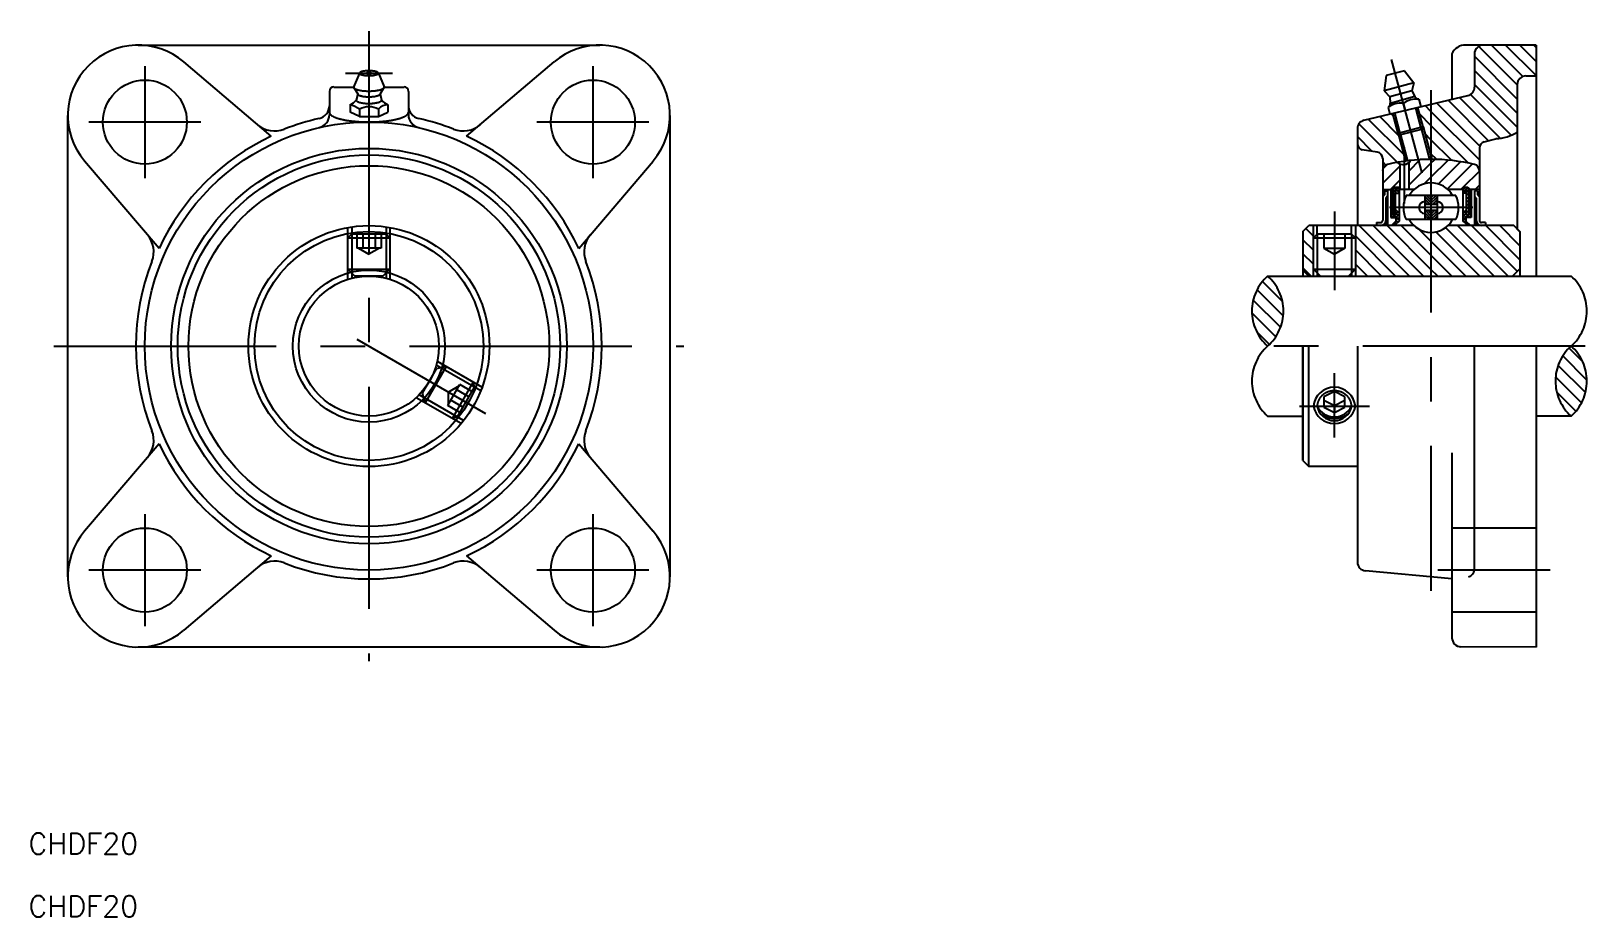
# Model space of a CAD drawing. Extents: x -48 to 174, y -82 to 45.
import ezdxf

# ---------------------------------------------------------------- set-up
doc = ezdxf.new("R2010")
doc.units = 0
for name, pattern in [('CENTER', [50.8, 31.75, -6.35, 6.35, -6.35]), ('DASHED', [19.05, 12.7, -6.35]), ('PHANTOM', [63.5, 31.75, -6.35, 6.35, -6.35, 6.35, -6.35])]:
    doc.linetypes.add(name, pattern=pattern)
doc.layers.get('0').update_dxf_attribs({"linetype": 'CONTINUOUS'})
doc.layers.add('CENTER', color=1, linetype='CENTER')
doc.styles.get("Standard").update_dxf_attribs({"font": 'txt.shx', "height": 3, "bigfont": 'bigfont.shx'})

# ---------------------------------------------------------------- blocks, each defined once
blk = doc.blocks.new('*U2')
at = {"color": 7, "linetype": 'CONTINUOUS'}
blk.add_text('CHDF20', height=3, dxfattribs=at).set_placement((-48.63, -72.57))
blk = doc.blocks.new('*U3')
at = {"color": 7, "linetype": 'CONTINUOUS'}
blk.add_text('CHDF20', height=3, dxfattribs=at).set_placement((-48.63, -81.55))

msp = doc.modelspace()

# ---------------------------------------------------------------- linework, layer by layer
at = {"color": 7, "linetype": 'CONTINUOUS'}
for p, q in [((-32.96, 43), (32.96, 43)), ((166.7, 43), (156.66, 43)), ((166.7, 43), (166.7, 10)), ((-13.96, 29.97), (-26.44, 40.6)), ((13.96, 29.97), (26.44, 40.6)), ((154.7, 41.74), (154.7, 35.26)), ((157.91, 41.74), (157.91, 37.01)), ((-1.35, 38.99), (-2.2, 37.01)), ((1.35, 38.99), (2.2, 37.02)), ((145.29, 38.64), (145, 36.45)), ((147.91, 39.34), (145.29, 38.64)), ((147.91, 39.34), (149.26, 37.59)), ((165.27, 38.61), (166.7, 38.61)), ((-5.65, 36.39), (-5.65, 33.05)), ((-5.02, 37.01), (-2.2, 37.01)), ((-2.2, 37.01), (-1.6, 36.04)), ((-1.6, 36.04), (-1.82, 35.15)), ((2.2, 37.01), (1.6, 36.04)), ((1.6, 36.04), (1.82, 35.15)), ((2.2, 37.01), (5.02, 37.01)), ((5.65, 36.39), (5.65, 33.05)), ((142.13, 32.26), (156.98, 35.8)), ((149.26, 37.59), (145, 36.45)), ((145, 36.45), (145.82, 35.62)), ((148.96, 36.46), (145.82, 35.62)), ((145.82, 35.62), (145.86, 34.69)), ((149.39, 35.64), (145.86, 34.66)), ((149.26, 37.59), (148.96, 36.46)), ((148.96, 36.46), (149.39, 35.64)), ((164.02, 37.35), (164.02, 16.74)), ((-2.7, 34.47), (-2.7, 33.42)), ((-1.36, 32.81), (-2.7, 33.42)), ((-1.36, 33.86), (-1.36, 32.81)), ((1.36, 33.86), (1.36, 32.81)), ((1.36, 32.81), (2.7, 33.42)), ((2.7, 34.47), (2.7, 33.42)), ((145.63, 34.16), (145.56, 34.09)), ((145.56, 34.09), (145.81, 33.14)), ((147.76, 34.66), (148.03, 33.67)), ((150.57, 31.33), (149.83, 34.1)), ((149.86, 35.29), (149.95, 35.27)), ((149.95, 35.27), (150.24, 34.2)), ((-43, -32.96), (-43, 32.96)), ((-1.36, 32.81), (1.36, 32.81)), ((43, 32.96), (43, -32.96)), ((146.99, 30.38), (146.23, 33.24)), ((150.57, 31.33), (146.99, 30.38)), ((150.57, 31.33), (150.36, 30.96)), ((141.2, 31.05), (141.2, 17.21)), ((146.99, 30.38), (147.36, 30.16)), ((150.36, 30.96), (147.36, 30.16)), ((147.36, 30.16), (148.35, 26.47)), ((150.36, 30.96), (151.51, 26.68)), ((159.31, 29.18), (160.98, 29.63)), ((144, 27.71), (141.87, 28.05)), ((144.8, 26.78), (144.8, 25.07)), ((158.61, 28.28), (158.61, 25.07)), ((-29.97, 13.96), (-40.6, 26.44)), ((29.97, 13.96), (40.6, 26.44)), ((144.8, 25.07), (144.8, 17.95)), ((147.24, 26.04), (147.24, 22.38)), ((148.53, 26.22), (148.53, 22.38)), ((158.61, 25.07), (158.61, 17.95)), ((144.8, 22.38), (146.12, 22.38)), ((146.44, 22.7), (145.96, 22.22)), ((145.96, 22.22), (145.96, 18.57)), ((146.44, 22.7), (147.14, 22.7)), ((147.14, 22.7), (147.14, 21.87)), ((147.14, 22.44), (147.14, 18.31)), ((149.28, 22.38), (147.14, 22.38)), ((156.26, 22.38), (154.13, 22.38)), ((156.26, 22.7), (156.96, 22.7)), ((156.26, 22.7), (156.26, 21.87)), ((156.26, 22.44), (156.26, 18.31)), ((156.96, 22.7), (157.44, 22.22)), ((158.61, 22.38), (157.29, 22.38)), ((157.44, 22.22), (157.44, 18.57)), ((145.07, 21.59), (144.8, 21.31)), ((144.8, 21.31), (144.8, 17.95)), ((145.07, 22.18), (145.51, 22.18)), ((145.07, 22.18), (145.07, 21.59)), ((145.51, 21.4), (145.24, 21.13)), ((145.24, 21.13), (145.24, 17.21)), ((145.51, 22.18), (145.51, 17.21)), ((146.31, 22.18), (146.31, 18.73)), ((147.14, 22.18), (146.31, 22.18)), ((146.62, 18.73), (146.62, 21.87)), ((146.62, 21.87), (147.14, 21.87)), ((151.7, 21.52), (148.14, 21.52)), ((150.84, 21.52), (150.84, 18.07)), ((152.56, 20.22), (150.84, 20.22)), ((151.7, 21.52), (151.7, 18.07)), ((155.26, 21.52), (151.7, 21.52)), ((152.56, 21.52), (152.56, 18.07)), ((156.26, 22.18), (157.09, 22.18)), ((156.79, 21.87), (156.26, 21.87)), ((156.79, 18.73), (156.79, 21.87)), ((157.09, 22.18), (157.09, 18.73)), ((157.9, 22.18), (157.9, 17.21)), ((158.33, 22.18), (157.9, 22.18)), ((157.9, 21.4), (158.17, 21.13)), ((158.17, 21.13), (158.17, 17.21)), ((158.33, 22.18), (158.33, 21.59)), ((158.33, 21.59), (158.61, 21.31)), ((158.61, 21.31), (158.61, 17.95)), ((145.96, 18.57), (145.96, 18.38)), ((145.96, 18.38), (146.7, 18.38)), ((146.7, 17.86), (146.06, 17.21)), ((146.31, 18.73), (146.62, 18.73)), ((147.14, 17.85), (146.33, 17.21)), ((146.62, 19.52), (147.14, 18.99)), ((146.7, 18.38), (146.7, 17.86)), ((147.14, 18.99), (147.14, 17.85)), ((151.7, 18.07), (148.14, 18.07)), ((152.56, 19.36), (150.84, 19.36)), ((155.26, 18.07), (151.7, 18.07)), ((156.79, 19.52), (156.26, 18.99)), ((156.26, 18.99), (156.26, 17.85)), ((156.26, 17.85), (157.07, 17.21)), ((157.44, 18.38), (156.7, 18.38)), ((156.7, 18.38), (156.7, 17.86)), ((156.7, 17.86), (157.35, 17.21)), ((157.09, 18.73), (156.79, 18.73)), ((157.44, 18.57), (157.44, 18.38)), ((133.4, 16.35), (134.26, 17.21)), ((133.4, 16.35), (133.4, 10)), ((149.28, 17.21), (134.26, 17.21)), ((135.44, 16), (134.9, 15.46)), ((135.44, 16), (135.44, 17.21)), ((140.36, 16), (135.44, 16)), ((140.36, 16), (140.36, 17.21)), ((140.36, 16), (140.9, 15.46)), ((143.93, 17.64), (144.49, 17.64)), ((143.93, 17.64), (143.93, 17.21)), ((163.54, 17.21), (154.13, 17.21)), ((159.48, 17.64), (158.91, 17.64)), ((159.48, 17.64), (159.48, 17.21)), ((163.54, 17.21), (164.4, 16.35)), ((164.4, 16.35), (164.4, 10)), ((134.9, 15.46), (140.9, 15.46)), ((134.9, 11), (134.9, 15.46)), ((140.9, 15.46), (140.9, 11)), ((133.4, 10.86), (134.26, 10)), ((133.4, 10), (166.7, 10)), ((134.9, 11), (140.9, 11)), ((134.9, 11), (135.9, 10)), ((135.44, 10.46), (135.44, 10)), ((140.9, 11), (139.9, 10)), ((140.36, 10.46), (140.36, 10)), ((164.4, 11.06), (163.34, 10)), ((133.4, -16.35), (133.4, 0)), ((133.4, 0), (133.4, -16.35)), ((134.26, -17.21), (134.26, 0)), ((141.2, 0), (141.2, -30.86)), ((157.91, -31.94), (157.91, 0)), ((166.7, 0), (166.7, -43)), ((137.9, -6.5), (136.4, -7.25)), ((139.4, -7.25), (137.9, -6.5)), ((136.4, -7.25), (136.4, -8.75)), ((136.4, -7.75), (137.9, -8.5)), ((136.4, -8.75), (137.9, -9.5)), ((137.9, -8.5), (139.4, -7.75)), ((137.9, -8.5), (137.9, -9.5)), ((137.9, -9.5), (139.4, -8.75)), ((139.4, -8.75), (139.4, -7.25)), ((-29.97, -13.96), (-40.6, -26.44)), ((29.97, -13.96), (40.6, -26.44)), ((154.7, -15.25), (154.7, -41.69)), ((133.4, -16.35), (134.26, -17.21)), ((141.2, -17.21), (134.26, -17.21)), ((-13.96, -29.97), (-26.44, -40.6)), ((13.96, -29.97), (26.44, -40.6)), ((154.7, -33.27), (142.35, -32.11)), ((32.96, -43), (-32.96, -43)), ((166.7, -43), (155.96, -42.95))]:
    msp.add_line(p, q, dxfattribs=at)
at = {"color": 3, "linetype": 'CONTINUOUS'}
for p, q in [((164.02, 37.31), (158.51, 42.82)), ((164.82, 38.52), (160.34, 43)), ((166.7, 38.65), (162.36, 43)), ((166.7, 40.67), (164.37, 43)), ((166.7, 42.68), (166.38, 43)), ((164.02, 35.3), (157.91, 41.4)), ((164.02, 33.28), (157.91, 39.39)), ((163.16, 30.11), (157.33, 35.95)), ((164.02, 31.27), (157.91, 37.38)), ((150.36, 30.96), (149.54, 34.03)), ((151.7, 33.52), (150.88, 34.35)), ((158.61, 26.62), (151.7, 33.52)), ((158.66, 28.58), (152.5, 34.73)), ((159.91, 29.34), (154.13, 35.12)), ((161.58, 29.69), (155.75, 35.51)), ((146.9, 26.24), (141.41, 31.74)), ((147.8, 27.35), (142.75, 32.41)), ((147.07, 30.1), (144.37, 32.8)), ((146.33, 32.85), (146, 33.18)), ((147.36, 30.16), (146.52, 33.31)), ((151.7, 31.51), (150.09, 33.12)), ((150.57, 31.33), (151.82, 26.68)), ((157.08, 26.13), (151.7, 31.51)), ((143.31, 27.82), (141.2, 29.93)), ((146.99, 30.38), (148.05, 26.43)), ((151.7, 29.49), (150.83, 30.37)), ((154.69, 26.51), (151.7, 29.49)), ((151.7, 27.48), (151.57, 27.62)), ((152.52, 26.67), (151.7, 27.48)), ((151.7, 26.15), (152.23, 26.67)), ((145.27, 25.86), (144.8, 26.33)), ((144.8, 23.27), (147.24, 25.71)), ((144.83, 25.32), (145.45, 25.93)), ((148.53, 24.99), (150.17, 26.64)), ((148.53, 22.98), (151.7, 26.15)), ((151.7, 24.14), (154.13, 26.57)), ((152.76, 23.18), (155.92, 26.34)), ((154.04, 22.45), (157.61, 26.02)), ((156.3, 22.7), (158.61, 25)), ((145.92, 22.38), (147.24, 23.7)), ((145.96, 22.06), (146.61, 22.7)), ((146.42, 22.18), (146.17, 22.43)), ((146.91, 22.18), (146.42, 22.67)), ((146.57, 22.18), (147.05, 22.66)), ((147.14, 22.44), (146.88, 22.7)), ((147.06, 22.18), (147.14, 22.26)), ((150.78, 23.21), (151.7, 24.14)), ((155.98, 22.38), (156.26, 22.66)), ((156.26, 22.44), (156.53, 22.7)), ((156.35, 22.18), (156.26, 22.26)), ((156.84, 22.18), (156.36, 22.66)), ((156.49, 22.18), (156.99, 22.67)), ((157.44, 22.06), (156.8, 22.7)), ((156.98, 22.18), (157.23, 22.43)), ((158, 22.38), (158.61, 22.99)), ((146.31, 21.8), (145.96, 22.15)), ((145.96, 21.57), (146.31, 21.92)), ((146.31, 21.32), (145.96, 21.67)), ((145.96, 21.09), (146.31, 21.43)), ((146.31, 20.83), (145.96, 21.18)), ((145.96, 20.6), (146.31, 20.95)), ((146.31, 20.34), (145.96, 20.69)), ((145.96, 20.11), (146.31, 20.46)), ((146.31, 19.86), (145.96, 20.21)), ((146.62, 21.5), (146.31, 21.8)), ((146.62, 21.01), (146.31, 21.32)), ((146.62, 20.52), (146.31, 20.83)), ((146.62, 20.04), (146.31, 20.34)), ((146.73, 21.87), (146.42, 22.18)), ((147.14, 21.95), (146.91, 22.18)), ((151.7, 20.5), (150.84, 21.36)), ((151.6, 20.22), (150.84, 20.98)), ((151.21, 20.22), (150.84, 20.59)), ((151.7, 20.89), (151.08, 21.52)), ((151.7, 21.28), (151.46, 21.52)), ((151.7, 21.18), (152.03, 21.52)), ((151.7, 20.8), (152.42, 21.52)), ((151.7, 20.41), (152.56, 21.27)), ((151.9, 20.22), (152.56, 20.89)), ((152.29, 20.22), (152.56, 20.5)), ((156.26, 21.95), (156.49, 22.18)), ((156.68, 21.87), (156.98, 22.18)), ((156.79, 21.5), (157.09, 21.8)), ((156.79, 21.01), (157.09, 21.32)), ((156.79, 20.52), (157.09, 20.83)), ((156.79, 20.04), (157.09, 20.34)), ((157.09, 21.8), (157.44, 22.15)), ((157.44, 21.57), (157.09, 21.92)), ((157.09, 21.32), (157.44, 21.67)), ((157.44, 21.09), (157.09, 21.43)), ((157.09, 20.83), (157.44, 21.18)), ((157.44, 20.6), (157.09, 20.95)), ((157.09, 20.34), (157.44, 20.69)), ((157.44, 20.11), (157.09, 20.46)), ((157.09, 19.86), (157.44, 20.21)), ((145.96, 19.62), (146.31, 19.97)), ((146.31, 19.37), (145.96, 19.72)), ((145.96, 19.14), (146.31, 19.49)), ((146.31, 18.88), (145.96, 19.23)), ((145.96, 18.65), (146.31, 19)), ((146.32, 18.38), (145.96, 18.74)), ((146.18, 18.38), (146.53, 18.73)), ((146.62, 19.55), (146.31, 19.86)), ((146.62, 19.06), (146.31, 19.37)), ((146.46, 18.73), (146.31, 18.88)), ((147.14, 18.05), (146.46, 18.73)), ((146.62, 19.31), (146.72, 19.41)), ((146.62, 18.82), (146.97, 19.17)), ((147.14, 18.54), (146.62, 19.06)), ((146.67, 18.38), (147.14, 18.85)), ((146.7, 17.93), (147.14, 18.37)), ((146.98, 17.72), (146.7, 18)), ((146.98, 17.72), (147.14, 17.88)), ((151.7, 18.18), (150.84, 19.05)), ((151.43, 18.07), (150.84, 18.66)), ((151.04, 18.07), (150.84, 18.27)), ((151.7, 18.57), (150.91, 19.36)), ((151.7, 18.96), (151.3, 19.36)), ((151.7, 19.34), (151.68, 19.36)), ((151.7, 19.25), (151.82, 19.36)), ((151.7, 18.87), (152.2, 19.36)), ((151.7, 18.48), (152.56, 19.34)), ((151.7, 18.09), (152.56, 18.95)), ((152.07, 18.07), (152.56, 18.57)), ((152.46, 18.07), (152.56, 18.18)), ((156.26, 18.54), (156.79, 19.06)), ((156.74, 18.38), (156.26, 18.85)), ((156.26, 18.05), (156.94, 18.73)), ((156.7, 17.93), (156.26, 18.37)), ((156.43, 17.72), (156.26, 17.88)), ((156.42, 17.72), (156.7, 18)), ((156.79, 18.82), (156.44, 19.17)), ((156.79, 19.31), (156.68, 19.41)), ((156.79, 19.55), (157.09, 19.86)), ((156.79, 19.06), (157.09, 19.37)), ((157.22, 18.38), (156.87, 18.73)), ((156.94, 18.73), (157.09, 18.88)), ((157.08, 18.38), (157.44, 18.74)), ((157.44, 19.62), (157.09, 19.97)), ((157.09, 19.37), (157.44, 19.72)), ((157.44, 19.14), (157.09, 19.49)), ((157.09, 18.88), (157.44, 19.23)), ((157.44, 18.65), (157.09, 19)), ((134.9, 15.71), (133.83, 16.78)), ((134.9, 15.46), (134.9, 17.21)), ((135.44, 16), (135.44, 10.46)), ((140.36, 16), (140.36, 10.46)), ((140.9, 17.21), (140.9, 15.46)), ((146.64, 10), (140.9, 15.74)), ((148.65, 10), (141.43, 17.21)), ((150.65, 10), (143.44, 17.21)), ((151.7, 10.96), (145.45, 17.21)), ((146.44, 17.29), (146.29, 17.44)), ((146.71, 17.51), (146.53, 17.69)), ((151.7, 12.97), (147.46, 17.21)), ((151.7, 14.98), (149.98, 16.7)), ((158.69, 10), (152.37, 16.32)), ((160.7, 10), (153.77, 16.92)), ((162.7, 10), (155.49, 17.21)), ((156.69, 17.51), (156.87, 17.69)), ((156.96, 17.29), (157.12, 17.44)), ((164.03, 10.69), (157.5, 17.21)), ((164.4, 12.32), (159.51, 17.21)), ((164.4, 14.33), (161.52, 17.21)), ((164.4, 16.33), (163.52, 17.21)), ((134.9, 13.7), (133.4, 15.2)), ((144.63, 10), (140.9, 13.73)), ((156.68, 10), (151.7, 14.98)), ((134.9, 11.69), (133.4, 13.19)), ((134.59, 10), (133.4, 11.19)), ((142.62, 10), (140.9, 11.72)), ((154.67, 10), (151.7, 12.97)), ((134.9, 10), (134.9, 11)), ((140.9, 11), (140.9, 10)), ((152.66, 10), (151.7, 10.96))]:
    msp.add_line(p, q, dxfattribs=at)
at = {"color": 3, "linetype": 'DASHED'}
for p, q in [((-3, 9.54), (-3, 16.95)), ((-2.46, 16), (-3, 15.46)), ((-2.46, 17.04), (-2.46, 9.69)), ((2.46, 16), (-2.46, 16)), ((-1.73, 16), (-1.73, 14)), ((-0.87, 16), (-0.87, 14)), ((0.87, 16), (0.87, 14)), ((1.73, 16), (1.73, 14)), ((2.46, 17.04), (2.46, 9.69)), ((2.46, 16), (3, 15.46)), ((3, 16.95), (3, 9.54)), ((136.4, 16), (136.4, 14)), ((137.9, 16), (137.9, 14)), ((139.4, 16), (139.4, 14)), ((-3, 15.46), (3, 15.46)), ((1.73, 14), (-1.73, 14)), ((-1.5, 14), (0, 13.13)), ((1.5, 14), (0, 13.13)), ((136.4, 14), (137.9, 13.13)), ((136.4, 14), (139.4, 14)), ((139.4, 14), (137.9, 13.13)), ((-3, 11), (3, 11)), ((-3, 11), (-2, 10)), ((2, 10), (-2, 10)), ((3, 11), (2, 10)), ((9.76, -2.17), (16.18, -5.88)), ((7.66, -6.73), (9.66, -3.27)), ((11.03, -2.9), (8.03, -8.1)), ((15.98, -6.39), (9.62, -2.72)), ((11.03, -2.9), (9.66, -3.27)), ((11.26, -8.5), (12.99, -5.5)), ((12.87, -5.7), (11.37, -6.57)), ((11.37, -8.3), (11.37, -6.57)), ((14.89, -5.13), (11.89, -10.33)), ((14.29, -7.25), (12.56, -6.25)), ((12.63, -10.13), (15.09, -5.87)), ((14.72, -6.5), (12.99, -5.5)), ((15.09, -5.87), (14.89, -5.13)), ((13.18, -11.07), (6.76, -7.37)), ((13.52, -10.65), (7.17, -6.98)), ((8.03, -8.1), (7.66, -6.73)), ((12.99, -9.5), (11.26, -8.5)), ((13.42, -8.75), (11.69, -7.75)), ((12.63, -10.13), (11.89, -10.33)), ((166.7, -26), (154.7, -26)), ((166.7, -38), (154.7, -38))]:
    msp.add_line(p, q, dxfattribs=at)
at = {"color": 3, "linetype": 'PHANTOM'}
for p, q in [((130.46, 6.44), (127.65, 9.25)), ((128.37, 10), (133.4, 10)), ((166.7, 10), (171.72, 10)), ((130.58, 4.31), (126.85, 8.04)), ((129.53, 1.34), (126.13, 4.73)), ((130.2, 2.68), (126.31, 6.57)), ((128.62, 0.23), (126.82, 2.03)), ((173.96, -4.85), (170.52, -1.4)), ((173.37, -2.24), (171.42, -0.29)), ((173.2, -8.11), (169.5, -4.41)), ((173.76, -6.65), (169.86, -2.76)), ((172.39, -9.31), (169.66, -6.59)), ((128.37, -10), (133.4, -10)), ((171.72, -10), (166.7, -10))]:
    msp.add_line(p, q, dxfattribs=at)
at = {"color": 7, "linetype": 'CONTINUOUS'}
for points in [[(-1.35, 38.99, 0), (-1.35, 38.97, 0), (-1.34, 38.95, 0), (-1.34, 38.94, 0), (-1.32, 38.92, 0), (-1.31, 38.9, 0), (-1.29, 38.88, 0), (-1.27, 38.87, 0), (-1.25, 38.85, 0), (-1.22, 38.84, 0), (-1.19, 38.82, 0), (-1.16, 38.81, 0), (-1.12, 38.79, 0), (-1.08, 38.78, 0), (-1.04, 38.76, 0), (-1, 38.75, 0), (-0.95, 38.74, 0), (-0.91, 38.73, 0), (-0.86, 38.72, 0), (-0.8, 38.7, 0), (-0.75, 38.69, 0), (-0.69, 38.69, 0), (-0.64, 38.68, 0), (-0.58, 38.67, 0), (-0.52, 38.66, 0), (-0.45, 38.66, 0), (-0.39, 38.65, 0), (-0.33, 38.65, 0), (-0.26, 38.64, 0), (-0.2, 38.64, 0), (-0.13, 38.64, 0), (-0.07, 38.64, 0), (0, 38.64, 0), (0.07, 38.64, 0), (0.13, 38.64, 0), (0.2, 38.64, 0), (0.26, 38.64, 0), (0.33, 38.65, 0), (0.39, 38.65, 0), (0.45, 38.66, 0), (0.52, 38.66, 0), (0.58, 38.67, 0), (0.64, 38.68, 0), (0.69, 38.69, 0), (0.75, 38.69, 0), (0.8, 38.7, 0), (0.86, 38.72, 0), (0.91, 38.73, 0), (0.95, 38.74, 0), (1, 38.75, 0), (1.04, 38.76, 0), (1.08, 38.78, 0), (1.12, 38.79, 0), (1.16, 38.81, 0), (1.19, 38.82, 0), (1.22, 38.84, 0), (1.25, 38.85, 0), (1.27, 38.87, 0), (1.29, 38.88, 0), (1.31, 38.9, 0), (1.32, 38.92, 0), (1.34, 38.94, 0), (1.34, 38.95, 0), (1.35, 38.97, 0), (1.35, 38.99, 0), (1.35, 39, 0), (1.34, 39.02, 0), (1.34, 39.04, 0), (1.32, 39.06, 0), (1.31, 39.07, 0), (1.29, 39.09, 0), (1.27, 39.1, 0), (1.25, 39.12, 0), (1.22, 39.14, 0), (1.19, 39.15, 0), (1.16, 39.17, 0), (1.12, 39.18, 0), (1.08, 39.2, 0), (1.04, 39.21, 0), (1, 39.22, 0), (0.95, 39.23, 0), (0.91, 39.25, 0), (0.86, 39.26, 0), (0.8, 39.27, 0), (0.75, 39.28, 0), (0.69, 39.29, 0), (0.64, 39.3, 0), (0.58, 39.3, 0), (0.52, 39.31, 0), (0.45, 39.32, 0), (0.39, 39.32, 0), (0.33, 39.33, 0), (0.26, 39.33, 0), (0.2, 39.33, 0), (0.13, 39.34, 0), (0.07, 39.34, 0), (0, 39.34, 0), (-0.07, 39.34, 0), (-0.13, 39.34, 0), (-0.2, 39.33, 0), (-0.26, 39.33, 0), (-0.33, 39.33, 0), (-0.39, 39.32, 0), (-0.45, 39.32, 0), (-0.52, 39.31, 0), (-0.58, 39.3, 0), (-0.64, 39.3, 0), (-0.69, 39.29, 0), (-0.75, 39.28, 0), (-0.8, 39.27, 0), (-0.86, 39.26, 0), (-0.91, 39.25, 0), (-0.95, 39.23, 0), (-1, 39.22, 0), (-1.04, 39.21, 0), (-1.08, 39.2, 0), (-1.12, 39.18, 0), (-1.16, 39.17, 0), (-1.19, 39.15, 0), (-1.22, 39.14, 0), (-1.25, 39.12, 0), (-1.27, 39.1, 0), (-1.29, 39.09, 0), (-1.31, 39.07, 0), (-1.32, 39.06, 0), (-1.34, 39.04, 0), (-1.34, 39.02, 0), (-1.35, 39, 0), (-1.35, 38.99, 0)], [(0.32, 38.99, 0), (0.32, 38.99, 0), (0.32, 39, 0), (0.31, 39, 0), (0.31, 39, 0), (0.31, 39.01, 0), (0.3, 39.01, 0), (0.3, 39.02, 0), (0.29, 39.02, 0), (0.29, 39.03, 0), (0.28, 39.03, 0), (0.27, 39.03, 0), (0.26, 39.04, 0), (0.25, 39.04, 0), (0.25, 39.04, 0), (0.23, 39.05, 0), (0.22, 39.05, 0), (0.21, 39.05, 0), (0.2, 39.06, 0), (0.19, 39.06, 0), (0.18, 39.06, 0), (0.16, 39.07, 0), (0.15, 39.07, 0), (0.14, 39.07, 0), (0.12, 39.07, 0), (0.11, 39.07, 0), (0.09, 39.07, 0), (0.08, 39.08, 0), (0.06, 39.08, 0), (0.05, 39.08, 0), (0.03, 39.08, 0), (0.02, 39.08, 0), (0, 39.08, 0), (-0.02, 39.08, 0), (-0.03, 39.08, 0), (-0.05, 39.08, 0), (-0.06, 39.08, 0), (-0.08, 39.08, 0), (-0.09, 39.07, 0), (-0.11, 39.07, 0), (-0.12, 39.07, 0), (-0.14, 39.07, 0), (-0.15, 39.07, 0), (-0.16, 39.07, 0), (-0.18, 39.06, 0), (-0.19, 39.06, 0), (-0.2, 39.06, 0), (-0.21, 39.05, 0), (-0.22, 39.05, 0), (-0.23, 39.05, 0), (-0.25, 39.04, 0), (-0.25, 39.04, 0), (-0.26, 39.04, 0), (-0.27, 39.03, 0), (-0.28, 39.03, 0), (-0.29, 39.03, 0), (-0.29, 39.02, 0), (-0.3, 39.02, 0), (-0.3, 39.01, 0), (-0.31, 39.01, 0), (-0.31, 39, 0), (-0.31, 39, 0), (-0.32, 39, 0), (-0.32, 38.99, 0), (-0.32, 38.99, 0), (-0.32, 38.98, 0), (-0.32, 38.98, 0), (-0.31, 38.97, 0), (-0.31, 38.97, 0), (-0.31, 38.96, 0), (-0.3, 38.96, 0), (-0.3, 38.96, 0), (-0.29, 38.95, 0), (-0.29, 38.95, 0), (-0.28, 38.94, 0), (-0.27, 38.94, 0), (-0.26, 38.94, 0), (-0.25, 38.93, 0), (-0.25, 38.93, 0), (-0.23, 38.93, 0), (-0.22, 38.92, 0), (-0.21, 38.92, 0), (-0.2, 38.92, 0), (-0.19, 38.91, 0), (-0.18, 38.91, 0), (-0.16, 38.91, 0), (-0.15, 38.91, 0), (-0.14, 38.9, 0), (-0.12, 38.9, 0), (-0.11, 38.9, 0), (-0.09, 38.9, 0), (-0.08, 38.9, 0), (-0.06, 38.9, 0), (-0.05, 38.9, 0), (-0.03, 38.9, 0), (-0.02, 38.9, 0), (0, 38.9, 0), (0.02, 38.9, 0), (0.03, 38.9, 0), (0.05, 38.9, 0), (0.06, 38.9, 0), (0.08, 38.9, 0), (0.09, 38.9, 0), (0.11, 38.9, 0), (0.12, 38.9, 0), (0.14, 38.9, 0), (0.15, 38.91, 0), (0.16, 38.91, 0), (0.18, 38.91, 0), (0.19, 38.91, 0), (0.2, 38.92, 0), (0.21, 38.92, 0), (0.22, 38.92, 0), (0.23, 38.93, 0), (0.25, 38.93, 0), (0.25, 38.93, 0), (0.26, 38.94, 0), (0.27, 38.94, 0), (0.28, 38.94, 0), (0.29, 38.95, 0), (0.29, 38.95, 0), (0.3, 38.96, 0), (0.3, 38.96, 0), (0.31, 38.96, 0), (0.31, 38.97, 0), (0.31, 38.97, 0), (0.32, 38.98, 0), (0.32, 38.98, 0), (0.32, 38.99, 0)], [(-2.09, 36.83, 0), (-2.07, 36.82, 0), (-2.06, 36.81, 0), (-2.04, 36.8, 0), (-2.03, 36.79, 0), (-2.01, 36.78, 0), (-1.99, 36.77, 0), (-1.97, 36.76, 0), (-1.95, 36.75, 0), (-1.93, 36.74, 0), (-1.91, 36.73, 0), (-1.89, 36.72, 0), (-1.87, 36.71, 0), (-1.85, 36.7, 0), (-1.82, 36.69, 0), (-1.8, 36.68, 0), (-1.77, 36.67, 0), (-1.75, 36.66, 0), (-1.72, 36.66, 0), (-1.69, 36.65, 0), (-1.67, 36.64, 0), (-1.64, 36.63, 0), (-1.61, 36.62, 0), (-1.58, 36.61, 0), (-1.55, 36.61, 0), (-1.52, 36.6, 0), (-1.49, 36.59, 0), (-1.45, 36.58, 0), (-1.42, 36.57, 0), (-1.39, 36.57, 0), (-1.36, 36.56, 0), (-1.32, 36.55, 0), (-1.29, 36.55, 0), (-1.25, 36.54, 0), (-1.22, 36.53, 0), (-1.18, 36.53, 0), (-1.14, 36.52, 0), (-1.11, 36.52, 0), (-1.07, 36.51, 0), (-1.03, 36.5, 0), (-0.99, 36.5, 0), (-0.96, 36.49, 0), (-0.92, 36.49, 0), (-0.88, 36.49, 0), (-0.84, 36.48, 0), (-0.8, 36.48, 0), (-0.76, 36.47, 0), (-0.72, 36.47, 0), (-0.68, 36.47, 0), (-0.64, 36.46, 0), (-0.59, 36.46, 0), (-0.55, 36.46, 0), (-0.51, 36.45, 0), (-0.47, 36.45, 0), (-0.43, 36.45, 0), (-0.38, 36.45, 0), (-0.34, 36.44, 0), (-0.3, 36.44, 0), (-0.26, 36.44, 0), (-0.21, 36.44, 0), (-0.17, 36.44, 0), (-0.13, 36.44, 0), (-0.09, 36.44, 0), (-0.04, 36.44, 0), (0, 36.44, 0), (0.04, 36.44, 0), (0.09, 36.44, 0), (0.13, 36.44, 0), (0.17, 36.44, 0), (0.21, 36.44, 0), (0.26, 36.44, 0), (0.3, 36.44, 0), (0.34, 36.44, 0), (0.38, 36.45, 0), (0.43, 36.45, 0), (0.47, 36.45, 0), (0.51, 36.45, 0), (0.55, 36.46, 0), (0.59, 36.46, 0), (0.64, 36.46, 0), (0.68, 36.47, 0), (0.72, 36.47, 0), (0.76, 36.47, 0), (0.8, 36.48, 0), (0.84, 36.48, 0), (0.88, 36.49, 0), (0.92, 36.49, 0), (0.96, 36.49, 0), (0.99, 36.5, 0), (1.03, 36.5, 0), (1.07, 36.51, 0), (1.11, 36.52, 0), (1.14, 36.52, 0), (1.18, 36.53, 0), (1.22, 36.53, 0), (1.25, 36.54, 0), (1.29, 36.55, 0), (1.32, 36.55, 0), (1.36, 36.56, 0), (1.39, 36.57, 0), (1.42, 36.57, 0), (1.45, 36.58, 0), (1.49, 36.59, 0), (1.52, 36.6, 0), (1.55, 36.61, 0), (1.58, 36.61, 0), (1.61, 36.62, 0), (1.64, 36.63, 0), (1.67, 36.64, 0), (1.69, 36.65, 0), (1.72, 36.66, 0), (1.75, 36.66, 0), (1.77, 36.67, 0), (1.8, 36.68, 0), (1.82, 36.69, 0), (1.85, 36.7, 0), (1.87, 36.71, 0), (1.89, 36.72, 0), (1.91, 36.73, 0), (1.93, 36.74, 0), (1.95, 36.75, 0), (1.97, 36.76, 0), (1.99, 36.77, 0), (2.01, 36.78, 0), (2.03, 36.79, 0), (2.04, 36.8, 0), (2.06, 36.81, 0), (2.07, 36.82, 0), (2.09, 36.83, 0)], [(-1.6, 36.04, 0), (-1.6, 36.03, 0), (-1.6, 36.02, 0), (-1.6, 36.01, 0), (-1.59, 36, 0), (-1.59, 35.99, 0), (-1.58, 35.98, 0), (-1.58, 35.97, 0), (-1.57, 35.96, 0), (-1.56, 35.95, 0), (-1.55, 35.94, 0), (-1.54, 35.93, 0), (-1.53, 35.92, 0), (-1.52, 35.91, 0), (-1.51, 35.9, 0), (-1.49, 35.89, 0), (-1.48, 35.88, 0), (-1.46, 35.87, 0), (-1.45, 35.86, 0), (-1.43, 35.85, 0), (-1.41, 35.84, 0), (-1.39, 35.83, 0), (-1.37, 35.82, 0), (-1.35, 35.81, 0), (-1.33, 35.81, 0), (-1.31, 35.8, 0), (-1.29, 35.79, 0), (-1.26, 35.78, 0), (-1.24, 35.77, 0), (-1.21, 35.76, 0), (-1.19, 35.76, 0), (-1.16, 35.75, 0), (-1.13, 35.74, 0), (-1.1, 35.73, 0), (-1.07, 35.73, 0), (-1.05, 35.72, 0), (-1.02, 35.71, 0), (-0.98, 35.71, 0), (-0.95, 35.7, 0), (-0.92, 35.7, 0), (-0.89, 35.69, 0), (-0.86, 35.68, 0), (-0.82, 35.68, 0), (-0.79, 35.67, 0), (-0.75, 35.67, 0), (-0.72, 35.66, 0), (-0.68, 35.66, 0), (-0.65, 35.65, 0), (-0.61, 35.65, 0), (-0.58, 35.65, 0), (-0.54, 35.64, 0), (-0.5, 35.64, 0), (-0.46, 35.64, 0), (-0.43, 35.63, 0), (-0.39, 35.63, 0), (-0.35, 35.63, 0), (-0.31, 35.63, 0), (-0.27, 35.62, 0), (-0.23, 35.62, 0), (-0.2, 35.62, 0), (-0.16, 35.62, 0), (-0.12, 35.62, 0), (-0.08, 35.62, 0), (-0.04, 35.62, 0), (0, 35.62, 0), (0.04, 35.62, 0), (0.08, 35.62, 0), (0.12, 35.62, 0), (0.16, 35.62, 0), (0.2, 35.62, 0), (0.23, 35.62, 0), (0.27, 35.62, 0), (0.31, 35.63, 0), (0.35, 35.63, 0), (0.39, 35.63, 0), (0.43, 35.63, 0), (0.46, 35.64, 0), (0.5, 35.64, 0), (0.54, 35.64, 0), (0.58, 35.65, 0), (0.61, 35.65, 0), (0.65, 35.65, 0), (0.68, 35.66, 0), (0.72, 35.66, 0), (0.75, 35.67, 0), (0.79, 35.67, 0), (0.82, 35.68, 0), (0.86, 35.68, 0), (0.89, 35.69, 0), (0.92, 35.7, 0), (0.95, 35.7, 0), (0.98, 35.71, 0), (1.02, 35.71, 0), (1.05, 35.72, 0), (1.07, 35.73, 0), (1.1, 35.73, 0), (1.13, 35.74, 0), (1.16, 35.75, 0), (1.19, 35.76, 0), (1.21, 35.76, 0), (1.24, 35.77, 0), (1.26, 35.78, 0), (1.29, 35.79, 0), (1.31, 35.8, 0), (1.33, 35.81, 0), (1.35, 35.81, 0), (1.37, 35.82, 0), (1.39, 35.83, 0), (1.41, 35.84, 0), (1.43, 35.85, 0), (1.45, 35.86, 0), (1.46, 35.87, 0), (1.48, 35.88, 0), (1.49, 35.89, 0), (1.51, 35.9, 0), (1.52, 35.91, 0), (1.53, 35.92, 0), (1.54, 35.93, 0), (1.55, 35.94, 0), (1.56, 35.95, 0), (1.57, 35.96, 0), (1.58, 35.97, 0), (1.58, 35.98, 0), (1.59, 35.99, 0), (1.59, 36, 0), (1.6, 36.01, 0), (1.6, 36.02, 0), (1.6, 36.03, 0), (1.6, 36.04, 0)], [(2.2, 37.01, 0), (2.2, 37.01, 0), (2.2, 37.01, 0), (2.2, 37.02, 0), (2.2, 37.02, 0), (2.2, 37.02, 0), (2.2, 37.02, 0), (2.2, 37.02, 0), (2.2, 37.02, 0), (2.2, 37.02, 0), (2.2, 37.02, 0), (2.2, 37.02, 0), (2.2, 37.02, 0), (2.2, 37.02, 0), (2.2, 37.02, 0), (2.2, 37.02, 0), (2.2, 37.02, 0), (2.2, 37.02, 0), (2.2, 37.02, 0), (2.2, 37.02, 0), (2.2, 37.02, 0), (2.2, 37.02, 0), (2.2, 37.02, 0), (2.2, 37.02, 0), (2.2, 37.02, 0), (2.2, 37.02, 0), (2.2, 37.02, 0), (2.2, 37.02, 0), (2.2, 37.02, 0), (2.2, 37.02, 0), (2.2, 37.02, 0), (2.2, 37.02, 0), (2.2, 37.02, 0), (2.2, 37.02, 0), (2.2, 37.02, 0), (2.2, 37.02, 0), (2.2, 37.02, 0), (2.2, 37.02, 0), (2.2, 37.02, 0), (2.2, 37.02, 0), (2.2, 37.02, 0), (2.2, 37.02, 0), (2.2, 37.02, 0), (2.2, 37.02, 0), (2.2, 37.02, 0), (2.2, 37.02, 0), (2.2, 37.02, 0), (2.2, 37.02, 0), (2.2, 37.02, 0), (2.2, 37.02, 0), (2.2, 37.02, 0), (2.2, 37.02, 0), (2.2, 37.02, 0), (2.2, 37.02, 0), (2.2, 37.02, 0), (2.2, 37.02, 0), (2.2, 37.02, 0), (2.2, 37.02, 0), (2.2, 37.02, 0), (2.2, 37.02, 0), (2.2, 37.02, 0), (2.2, 37.02, 0), (2.2, 37.02, 0), (2.2, 37.02, 0), (2.2, 37.02, 0), (2.2, 37.02, 0), (2.2, 37.02, 0), (2.2, 37.02, 0), (2.2, 37.02, 0), (2.2, 37.02, 0), (2.2, 37.02, 0), (2.2, 37.02, 0), (2.2, 37.02, 0), (2.2, 37.02, 0), (2.2, 37.02, 0), (2.2, 37.02, 0), (2.2, 37.02, 0), (2.2, 37.02, 0), (2.2, 37.02, 0), (2.2, 37.02, 0), (2.2, 37.02, 0), (2.2, 37.02, 0), (2.2, 37.02, 0), (2.2, 37.02, 0), (2.2, 37.02, 0), (2.2, 37.02, 0), (2.2, 37.02, 0), (2.2, 37.02, 0), (2.2, 37.02, 0), (2.2, 37.02, 0), (2.2, 37.02, 0), (2.2, 37.02, 0), (2.2, 37.02, 0), (2.2, 37.02, 0), (2.2, 37.02, 0), (2.2, 37.02, 0), (2.2, 37.02, 0), (2.2, 37.02, 0), (2.2, 37.02, 0), (2.2, 37.02, 0), (2.2, 37.02, 0), (2.2, 37.02, 0), (2.2, 37.02, 0), (2.2, 37.02, 0), (2.2, 37.02, 0), (2.2, 37.02, 0), (2.2, 37.02, 0), (2.2, 37.02, 0), (2.2, 37.02, 0), (2.2, 37.02, 0), (2.2, 37.02, 0), (2.2, 37.02, 0), (2.2, 37.02, 0), (2.2, 37.02, 0), (2.2, 37.02, 0), (2.2, 37.02, 0), (2.2, 37.02, 0), (2.2, 37.02, 0), (2.2, 37.02, 0), (2.2, 37.02, 0), (2.2, 37.02, 0), (2.2, 37.02, 0), (2.2, 37.02, 0), (2.2, 37.02, 0), (2.2, 37.02, 0), (2.2, 37.02, 0), (2.2, 37.02, 0), (2.2, 37.02, 0), (2.2, 37.02, 0)], [(-5.65, 33.42, 0), (-5.65, 33.39, 0), (-5.64, 33.35, 0), (-5.63, 33.32, 0), (-5.62, 33.28, 0), (-5.61, 33.25, 0), (-5.59, 33.21, 0), (-5.57, 33.18, 0), (-5.54, 33.15, 0), (-5.51, 33.11, 0), (-5.48, 33.08, 0), (-5.44, 33.05, 0), (-5.41, 33.01, 0), (-5.36, 32.98, 0), (-5.32, 32.95, 0), (-5.27, 32.91, 0), (-5.22, 32.88, 0), (-5.16, 32.85, 0), (-5.11, 32.82, 0), (-5.05, 32.79, 0), (-4.98, 32.76, 0), (-4.92, 32.73, 0), (-4.85, 32.7, 0), (-4.77, 32.67, 0), (-4.7, 32.64, 0), (-4.62, 32.61, 0), (-4.54, 32.58, 0), (-4.45, 32.56, 0), (-4.37, 32.53, 0), (-4.28, 32.5, 0), (-4.19, 32.48, 0), (-4.09, 32.45, 0), (-3.99, 32.43, 0), (-3.9, 32.4, 0), (-3.79, 32.38, 0), (-3.69, 32.36, 0), (-3.58, 32.33, 0), (-3.48, 32.31, 0), (-3.37, 32.29, 0), (-3.25, 32.27, 0), (-3.14, 32.25, 0), (-3.02, 32.23, 0), (-2.9, 32.21, 0), (-2.78, 32.2, 0), (-2.66, 32.18, 0), (-2.54, 32.16, 0), (-2.42, 32.15, 0), (-2.29, 32.14, 0), (-2.16, 32.12, 0), (-2.03, 32.11, 0), (-1.9, 32.1, 0), (-1.77, 32.09, 0), (-1.64, 32.08, 0), (-1.51, 32.07, 0), (-1.37, 32.06, 0), (-1.24, 32.05, 0), (-1.1, 32.04, 0), (-0.97, 32.04, 0), (-0.83, 32.03, 0), (-0.69, 32.03, 0), (-0.55, 32.02, 0), (-0.42, 32.02, 0), (-0.28, 32.02, 0), (-0.14, 32.02, 0), (0, 32.01, 0), (0.14, 32.02, 0), (0.28, 32.02, 0), (0.42, 32.02, 0), (0.55, 32.02, 0), (0.69, 32.03, 0), (0.83, 32.03, 0), (0.97, 32.04, 0), (1.1, 32.04, 0), (1.24, 32.05, 0), (1.37, 32.06, 0), (1.51, 32.07, 0), (1.64, 32.08, 0), (1.77, 32.09, 0), (1.9, 32.1, 0), (2.03, 32.11, 0), (2.16, 32.12, 0), (2.29, 32.14, 0), (2.42, 32.15, 0), (2.54, 32.16, 0), (2.66, 32.18, 0), (2.78, 32.2, 0), (2.9, 32.21, 0), (3.02, 32.23, 0), (3.14, 32.25, 0), (3.25, 32.27, 0), (3.37, 32.29, 0), (3.48, 32.31, 0), (3.58, 32.33, 0), (3.69, 32.36, 0), (3.79, 32.38, 0), (3.9, 32.4, 0), (3.99, 32.43, 0), (4.09, 32.45, 0), (4.19, 32.48, 0), (4.28, 32.5, 0), (4.37, 32.53, 0), (4.45, 32.56, 0), (4.54, 32.58, 0), (4.62, 32.61, 0), (4.7, 32.64, 0), (4.77, 32.67, 0), (4.85, 32.7, 0), (4.92, 32.73, 0), (4.98, 32.76, 0), (5.05, 32.79, 0), (5.11, 32.82, 0), (5.16, 32.85, 0), (5.22, 32.88, 0), (5.27, 32.91, 0), (5.32, 32.95, 0), (5.36, 32.98, 0), (5.41, 33.01, 0), (5.44, 33.05, 0), (5.48, 33.08, 0), (5.51, 33.11, 0), (5.54, 33.15, 0), (5.57, 33.18, 0), (5.59, 33.21, 0), (5.61, 33.25, 0), (5.62, 33.28, 0), (5.63, 33.32, 0), (5.64, 33.35, 0), (5.65, 33.39, 0), (5.65, 33.42, 0)], [(-1.82, 35.15, 0), (-1.82, 35.14, 0), (-1.82, 35.13, 0), (-1.82, 35.12, 0), (-1.81, 35.1, 0), (-1.81, 35.09, 0), (-1.8, 35.08, 0), (-1.79, 35.07, 0), (-1.79, 35.06, 0), (-1.78, 35.05, 0), (-1.77, 35.03, 0), (-1.75, 35.02, 0), (-1.74, 35.01, 0), (-1.73, 35, 0), (-1.71, 34.99, 0), (-1.7, 34.98, 0), (-1.68, 34.97, 0), (-1.66, 34.95, 0), (-1.65, 34.94, 0), (-1.63, 34.93, 0), (-1.61, 34.92, 0), (-1.58, 34.91, 0), (-1.56, 34.9, 0), (-1.54, 34.89, 0), (-1.51, 34.88, 0), (-1.49, 34.87, 0), (-1.46, 34.86, 0), (-1.44, 34.85, 0), (-1.41, 34.84, 0), (-1.38, 34.83, 0), (-1.35, 34.82, 0), (-1.32, 34.82, 0), (-1.29, 34.81, 0), (-1.26, 34.8, 0), (-1.22, 34.79, 0), (-1.19, 34.78, 0), (-1.15, 34.78, 0), (-1.12, 34.77, 0), (-1.08, 34.76, 0), (-1.05, 34.75, 0), (-1.01, 34.75, 0), (-0.97, 34.74, 0), (-0.94, 34.73, 0), (-0.9, 34.73, 0), (-0.86, 34.72, 0), (-0.82, 34.72, 0), (-0.78, 34.71, 0), (-0.74, 34.71, 0), (-0.7, 34.7, 0), (-0.66, 34.7, 0), (-0.61, 34.69, 0), (-0.57, 34.69, 0), (-0.53, 34.69, 0), (-0.49, 34.68, 0), (-0.44, 34.68, 0), (-0.4, 34.68, 0), (-0.36, 34.67, 0), (-0.31, 34.67, 0), (-0.27, 34.67, 0), (-0.22, 34.67, 0), (-0.18, 34.67, 0), (-0.13, 34.67, 0), (-0.09, 34.67, 0), (-0.04, 34.67, 0), (0, 34.67, 0), (0.04, 34.67, 0), (0.09, 34.67, 0), (0.13, 34.67, 0), (0.18, 34.67, 0), (0.22, 34.67, 0), (0.27, 34.67, 0), (0.31, 34.67, 0), (0.36, 34.67, 0), (0.4, 34.68, 0), (0.44, 34.68, 0), (0.49, 34.68, 0), (0.53, 34.69, 0), (0.57, 34.69, 0), (0.61, 34.69, 0), (0.66, 34.7, 0), (0.7, 34.7, 0), (0.74, 34.71, 0), (0.78, 34.71, 0), (0.82, 34.72, 0), (0.86, 34.72, 0), (0.9, 34.73, 0), (0.94, 34.73, 0), (0.97, 34.74, 0), (1.01, 34.75, 0), (1.05, 34.75, 0), (1.08, 34.76, 0), (1.12, 34.77, 0), (1.15, 34.78, 0), (1.19, 34.78, 0), (1.22, 34.79, 0), (1.26, 34.8, 0), (1.29, 34.81, 0), (1.32, 34.82, 0), (1.35, 34.82, 0), (1.38, 34.83, 0), (1.41, 34.84, 0), (1.44, 34.85, 0), (1.46, 34.86, 0), (1.49, 34.87, 0), (1.51, 34.88, 0), (1.54, 34.89, 0), (1.56, 34.9, 0), (1.58, 34.91, 0), (1.61, 34.92, 0), (1.63, 34.93, 0), (1.65, 34.94, 0), (1.66, 34.95, 0), (1.68, 34.97, 0), (1.7, 34.98, 0), (1.71, 34.99, 0), (1.73, 35, 0), (1.74, 35.01, 0), (1.75, 35.02, 0), (1.77, 35.03, 0), (1.78, 35.05, 0), (1.79, 35.06, 0), (1.79, 35.07, 0), (1.8, 35.08, 0), (1.81, 35.09, 0), (1.81, 35.1, 0), (1.82, 35.12, 0), (1.82, 35.13, 0), (1.82, 35.14, 0), (1.82, 35.15, 0)], [(140.36, -8.61, 0), (140.36, -8.55, 0), (140.36, -8.5, 0), (140.35, -8.44, 0), (140.35, -8.39, 0), (140.34, -8.33, 0), (140.34, -8.28, 0), (140.32, -8.23, 0), (140.31, -8.17, 0), (140.3, -8.12, 0), (140.29, -8.07, 0), (140.27, -8.01, 0), (140.25, -7.96, 0), (140.24, -7.91, 0), (140.22, -7.86, 0), (140.2, -7.81, 0), (140.17, -7.76, 0), (140.15, -7.71, 0), (140.12, -7.66, 0), (140.1, -7.61, 0), (140.07, -7.56, 0), (140.04, -7.51, 0), (140.01, -7.47, 0), (139.98, -7.42, 0), (139.95, -7.37, 0), (139.91, -7.33, 0), (139.88, -7.29, 0), (139.84, -7.24, 0), (139.8, -7.2, 0), (139.76, -7.16, 0), (139.72, -7.12, 0), (139.68, -7.08, 0), (139.64, -7.04, 0), (139.6, -7, 0), (139.55, -6.96, 0), (139.51, -6.93, 0), (139.46, -6.89, 0), (139.41, -6.86, 0), (139.37, -6.83, 0), (139.32, -6.79, 0), (139.27, -6.76, 0), (139.22, -6.73, 0), (139.17, -6.7, 0), (139.12, -6.68, 0), (139.06, -6.65, 0), (139.01, -6.63, 0), (138.95, -6.6, 0), (138.9, -6.58, 0), (138.84, -6.56, 0), (138.79, -6.54, 0), (138.73, -6.52, 0), (138.67, -6.5, 0), (138.62, -6.48, 0), (138.56, -6.47, 0), (138.5, -6.46, 0), (138.44, -6.44, 0), (138.38, -6.43, 0), (138.32, -6.42, 0), (138.26, -6.41, 0), (138.2, -6.41, 0), (138.14, -6.4, 0), (138.08, -6.39, 0), (138.02, -6.39, 0), (137.96, -6.39, 0), (137.9, -6.39, 0), (137.84, -6.39, 0), (137.78, -6.39, 0), (137.72, -6.39, 0), (137.66, -6.4, 0), (137.6, -6.41, 0), (137.54, -6.41, 0), (137.48, -6.42, 0), (137.42, -6.43, 0), (137.36, -6.44, 0), (137.31, -6.46, 0), (137.25, -6.47, 0), (137.19, -6.48, 0), (137.13, -6.5, 0), (137.07, -6.52, 0), (137.02, -6.54, 0), (136.96, -6.56, 0), (136.91, -6.58, 0), (136.85, -6.6, 0), (136.8, -6.63, 0), (136.74, -6.65, 0), (136.69, -6.68, 0), (136.64, -6.7, 0), (136.59, -6.73, 0), (136.54, -6.76, 0), (136.49, -6.79, 0), (136.44, -6.83, 0), (136.39, -6.86, 0), (136.34, -6.89, 0), (136.3, -6.93, 0), (136.25, -6.96, 0), (136.21, -7, 0), (136.16, -7.04, 0), (136.12, -7.08, 0), (136.08, -7.12, 0), (136.04, -7.16, 0), (136, -7.2, 0), (135.97, -7.24, 0), (135.93, -7.29, 0), (135.89, -7.33, 0), (135.86, -7.37, 0), (135.83, -7.42, 0), (135.79, -7.47, 0), (135.76, -7.51, 0), (135.74, -7.56, 0), (135.71, -7.61, 0), (135.68, -7.66, 0), (135.66, -7.71, 0), (135.63, -7.76, 0), (135.61, -7.81, 0), (135.59, -7.86, 0), (135.57, -7.91, 0), (135.55, -7.96, 0), (135.53, -8.01, 0), (135.52, -8.07, 0), (135.5, -8.12, 0), (135.49, -8.17, 0), (135.48, -8.23, 0), (135.47, -8.28, 0), (135.46, -8.33, 0), (135.46, -8.39, 0), (135.45, -8.44, 0), (135.45, -8.5, 0), (135.44, -8.55, 0), (135.44, -8.61, 0)]]:
    msp.add_polyline3d(points, dxfattribs=at)
for centre, radius in [((-32, 32), 6), ((32, 32), 6), ((0, 0), 32.01), ((0, 0), 28.25), ((0, 0), 27.31), ((0, 0), 25.77), ((0, 0), 17.21), ((0, 0), 16.35), ((0, 0), 10.86), ((0, 0), 10), ((-32, -32), 6), ((32, -32), 6)]:
    msp.add_circle(centre, radius, dxfattribs=at)
for centre, radius, start, end in [((-32.96, 32.96), 10.04, 49.5676, 220.4324), ((32.96, 32.96), 10.04, 319.5676, 130.4324), ((156.57, 40.98), 2.02, 87.5776, 157.8064), ((159.17, 41.74), 1.26, 90, 180), ((165.27, 37.35), 1.26, 90, 180), ((-5.02, 36.39), 0.628, 90, 180), ((5.02, 36.39), 0.628, 0, 90), ((149.99, 35.95), 0.678, 207.5288, 258.4349), ((156.66, 37.01), 1.26, 285, 0), ((-7.53, 34.34), 1.88, 282.3736, 0), ((-3.5, 36.4), 2.09, 292.4301, 323.354), ((-3.78, 30.29), 4.32, 55.861, 75.5146), ((0, 31.23), 2.96, 62.7557, 117.2443), ((2.7, 32.69), 1.78, 89.8918, 138.7325), ((3.5, 36.4), 2.09, 216.646, 247.5699), ((7.53, 34.34), 1.88, 180, 257.6264), ((147.33, 31.79), 2.9, 81.4815, 127.582), ((145.18, 34.66), 0.678, 311.5651, 2.4712), ((149.57, 32.39), 2.9, 82.418, 128.5185), ((-13.47, 34.5), 3.77, 229.5676, 291.3322), ((0, 0), 33.27, 102.3736, 111.3322), ((-7.53, 33.05), 1.88, 282.8396, 0), ((7.53, 33.05), 1.88, 180, 257.1604), ((0, 0), 33.27, 68.6678, 77.6264), ((13.47, 34.5), 3.77, 248.6678, 310.4324), ((142.46, 31.05), 1.26, 105, 180), ((0, 0), 33.06, 114.9813, 155.0187), ((0, 0), 33.06, 24.9813, 65.0187), ((142.14, 28.95), 0.942, 180, 253.3008), ((159.55, 28.28), 0.94, 104.9314, 180), ((160.68, 36.17), 6.54, 272.6564, 300.6971), ((143.86, 26.78), 0.94, 0, 81.1018), ((151.7, 0), 26.68, 76.5237, 103.4763), ((145.69, 25.07), 0.897, 103.4763, 180), ((147.75, 27.08), 1.16, 225.7058, 330.9054), ((157.71, 25.07), 0.897, 0, 76.5237), ((151.7, 19.79), 3.54, 29.0756, 150.9244), ((151.7, 19.79), 3.95, 154.1957, 205.8043), ((150.84, 19.79), 0.861, 90, 270), ((152.56, 19.79), 0.861, 270, 90), ((151.7, 19.79), 3.95, 334.1957, 25.8043), ((144.49, 17.95), 0.305, 270, 0), ((144.5, 17.95), 0.742, 270, 360), ((151.7, 19.79), 3.54, 209.0756, 330.9244), ((158.91, 17.95), 0.742, 180, 270), ((158.91, 17.95), 0.305, 180, 270), ((-34.5, 13.47), 3.77, 338.6678, 40.4324), ((34.5, 13.47), 3.77, 139.5676, 201.3322), ((0, 0), 33.27, 158.6678, 201.3322), ((0, 0), 33.27, 338.6678, 21.3322), ((137.9, -8.15), 2.5, 190.6056, 349.3944), ((137.9, -6.85), 3.48, 236.4554, 303.5446), ((-34.5, -13.47), 3.77, 319.5676, 21.3322), ((34.5, -13.47), 3.77, 158.6678, 220.4324), ((0, 0), 33.06, 204.9813, 245.0187), ((0, 0), 33.06, 294.9813, 335.0187), ((-32.96, -32.96), 10.04, 139.5676, 310.4324), ((32.96, -32.96), 10.04, 229.5676, 40.4324), ((-13.47, -34.5), 3.77, 68.6678, 130.4324), ((0, 0), 33.27, 248.6678, 291.3322), ((13.47, -34.5), 3.77, 49.5676, 111.3322), ((142.46, -30.86), 1.26, 180, 265.2364), ((156.77, -31.84), 1.15, 283.9855, 354.7672), ((155.96, -41.69), 1.26, 180, 270)]:
    msp.add_arc(centre, radius, start, end, dxfattribs=at)
at = {"color": 3, "linetype": 'PHANTOM'}
for centre, start, end in [((132.81, 5), 131.5965, 228.4035), ((123.93, 5), 311.5965, 48.4035), ((167.28, 5), 311.5965, 48.4035), ((132.81, -5), 131.5965, 228.4035), ((176.16, -5), 131.5965, 228.4035), ((167.28, -5), 311.5965, 48.4035)]:
    msp.add_arc(centre, 6.69, start, end, dxfattribs=at)
at = {"color": 3, "linetype": 'CONTINUOUS'}
for centre, radius, start, end in [((137.9, -8.89), 3.01, 5.3997, 174.6003), ((137.9, -8.01), 3.06, 191.1516, 348.8484), ((137.9, -7.38), 2.75, 206.4501, 333.5499)]:
    msp.add_arc(centre, radius, start, end, dxfattribs=at)
at = {"layer": 'CENTER', "color": 1, "linetype": 'CENTER'}
for p, q in [((0, 45), (0, -45)), ((-32, 40), (-32, 24)), ((32, 40), (32, 24)), ((150.43, 24.69), (146.08, 40.92)), ((-3.35, 38.99), (3.35, 38.99)), ((151.7, 36.54), (151.7, -34.99)), ((-24, 32), (-40, 32)), ((40, 32), (24, 32)), ((147.88, 28.4), (147.88, 20.38)), ((137.9, 19.21), (137.9, 8)), ((157.66, 19.79), (145.75, 19.79)), ((-45, 0), (45, 0)), ((-1.73, 1), (16.64, -9.61)), ((173.72, 0), (126.37, 0)), ((137.9, -13.07), (137.9, -3.88)), ((142.9, -8.61), (132.9, -8.61)), ((-32, -24), (-32, -40)), ((32, -24), (32, -40)), ((-24, -32), (-40, -32)), ((40, -32), (24, -32)), ((168.7, -32), (152.7, -32))]:
    msp.add_line(p, q, dxfattribs=at)

# ---------------------------------------------------------------- block references
at = {"color": 7, "linetype": 'CONTINUOUS'}
for name in ['*U2', '*U3']:
    msp.add_blockref(name, (0, 0), dxfattribs=at)

doc.saveas('drawing.dxf')
